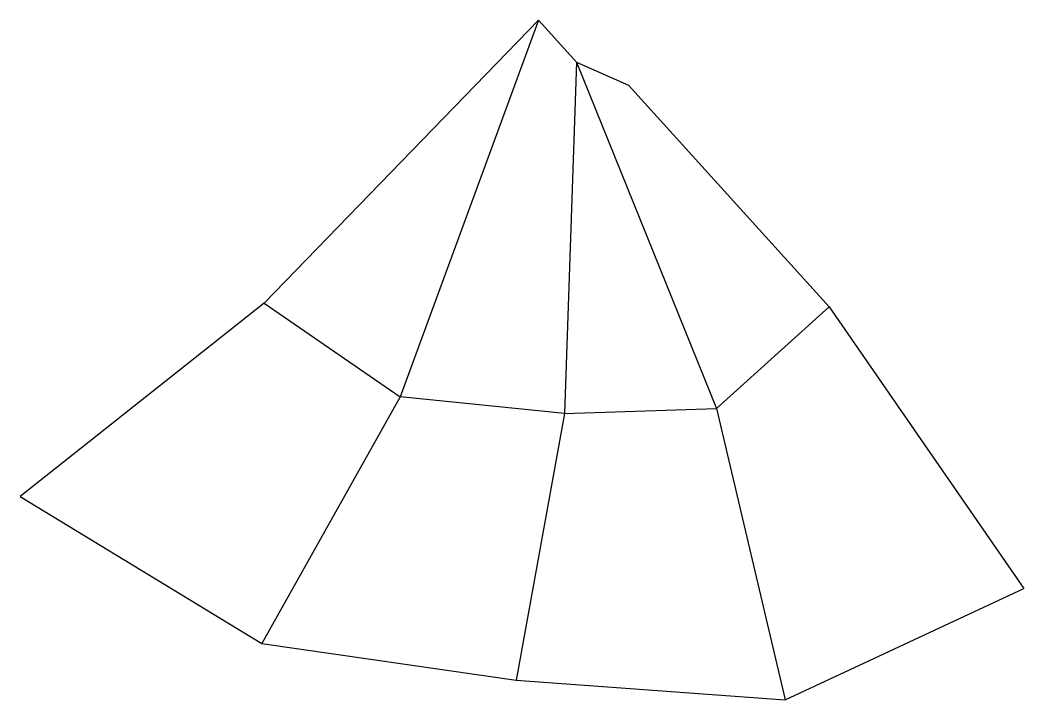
# Model space of a CAD drawing. Header units: millimetres. Extents: x 267.5 to 303.4, y -116.9 to -92.6.
import ezdxf

# ---------------------------------------------------------------- set-up
doc = ezdxf.new("R2010")
doc.units = ezdxf.units.MM
doc.layers.add('默认值', color=18, linetype='Continuous', true_color=0x000000)

msp = doc.modelspace()

# ---------------------------------------------------------------- linework, layer by layer
at = {"layer": '默认值'}
for p, q in [((286.008, -92.598), (276.198, -102.72)), ((286.008, -92.598), (287.369, -94.102)), ((287.369, -94.102), (286.934, -106.664)), ((287.369, -94.102), (289.224, -94.925)), ((296.393, -102.851), (292.364, -106.496)), ((286.934, -106.664), (281.059, -106.073)), ((267.478, -109.635), (276.112, -114.899)), ((294.821, -116.914), (303.354, -112.926)), ((276.112, -114.899), (285.206, -116.206)), ((285.206, -116.206), (294.821, -116.914))]:
    msp.add_line(p, q, dxfattribs=at)
for points in [[(286.008, -92.598), (281.059, -106.073)], [(287.369, -94.102), (292.364, -106.496)], [(289.224, -94.925), (296.393, -102.851)], [(276.198, -102.72), (267.478, -109.635)], [(276.198, -102.72), (281.059, -106.073)], [(296.393, -102.851), (303.354, -112.926)], [(281.059, -106.073), (276.112, -114.899)], [(286.934, -106.664), (292.364, -106.496)], [(292.364, -106.496), (294.821, -116.914)], [(286.934, -106.664), (285.206, -116.206)]]:
    msp.add_lwpolyline(points, dxfattribs=at)

doc.saveas('drawing.dxf')
